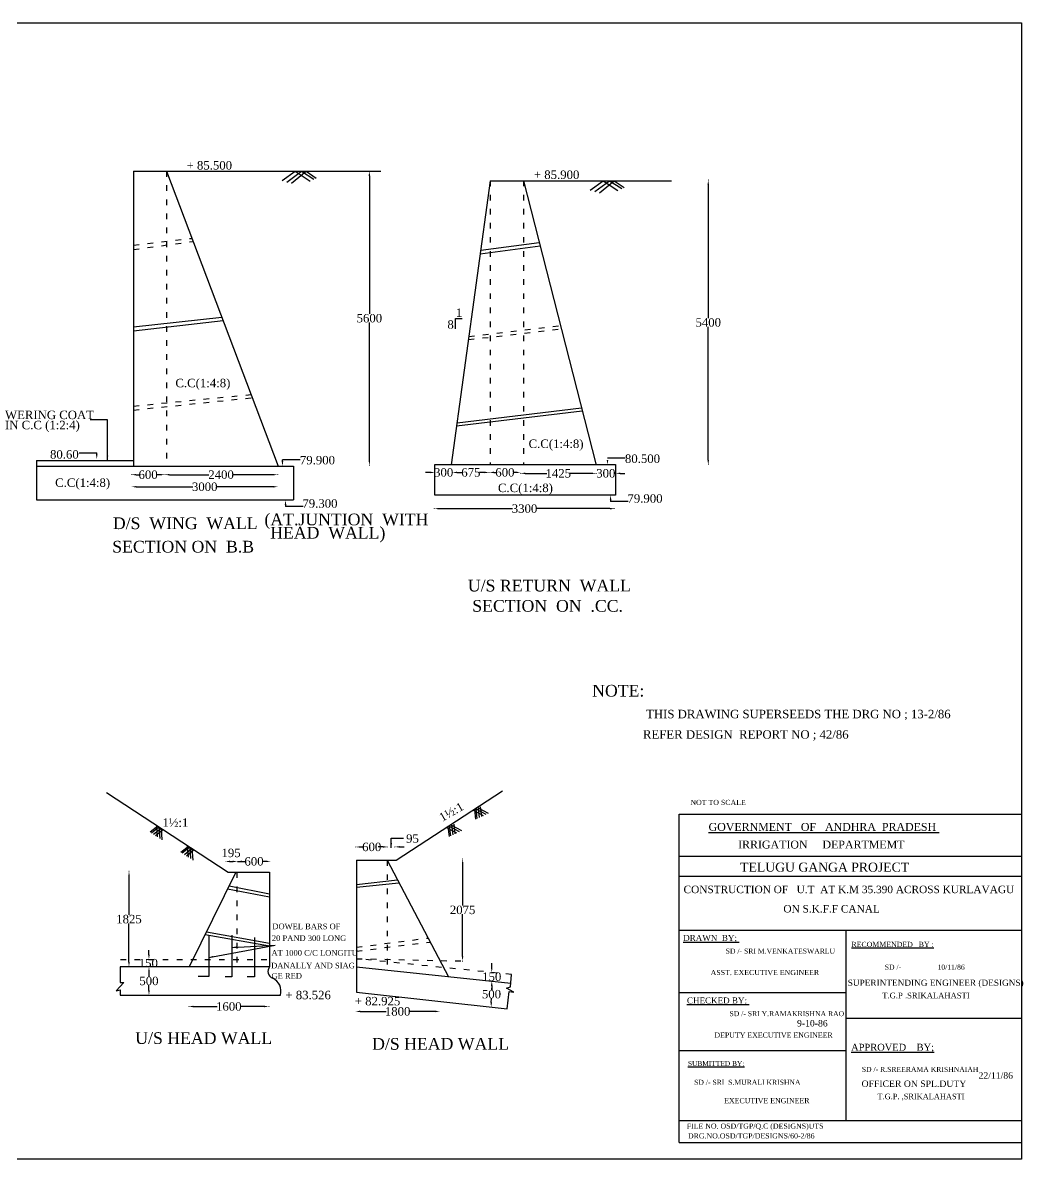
# Model space of a CAD drawing. Header units: millimetres. Extents: x -790 to 31614, y -268 to 23943.
# Drawn here: x 10303 to 31614, y -268 to 23943 of the extents above; entities that cross this region are included whole.
import ezdxf

# ---------------------------------------------------------------- set-up
doc = ezdxf.new("R2010")
doc.units = ezdxf.units.MM
doc.header["$MEASUREMENT"] = 0
doc.linetypes.add('ACAD_ISO03W100', pattern=[30, 12, -18])
for name, color, linetype in [('DIM', 5, 'Continuous'), ('DO LINE', 3, 'Continuous'), ('DWG.LINE', 10, 'Continuous'), ('HATCH', 2, 'Continuous'), ('TEXT', 7, 'Continuous')]:
    doc.layers.add(name, color=color, linetype=linetype)
doc.layers.add('TITLE', color=7, linetype='Continuous', lineweight=30)
doc.styles.get("Standard").update_dxf_attribs({"font": 'TIMES.TTF', "height": 180})
doc.dimstyles.get("Standard").update_dxf_attribs({"dimtxt": 180, "dimasz": 100, "dimexe": 0.18, "dimexo": 0.0625, "dimgap": 0.09, "dimtad": 0, "dimtih": 1, "dimtoh": 1, "dimdec": 0, "dimzin": 0, "dimdsep": 46, "dimtxsty": 'Standard', "dimcen": 300, "dimclre": 256, "dimclrt": 4, "dimadec": 0, "dimazin": 0, "dimtfac": 1, "dimtdec": 0, "dimtofl": 0, "dimtmove": 0, "dimatfit": 3, "dimfxl": 5, "dimfxlon": 1, "dimtolj": 1, "dimtzin": 0, "dimarcsym": 0})

# ---------------------------------------------------------------- blocks, each defined once
blk = doc.blocks.new('*D2')
at = {"layer": 'Defpoints', "color": 0, "linetype": 'ByBlock', "ltscale": 0.2}
for p in [(13327, 14441), (15727, 14441), (15727, 14315)]:
    blk.add_point(p, dxfattribs=at)
at = {"layer": 'DIM', "lineweight": -2, "ltscale": 0.2}
blk.add_line((13327, 14320), (13327, 14315), dxfattribs=at)
at = {"layer": 'DIM', "color": 0, "linetype": 'ByBlock', "lineweight": -2, "ltscale": 0.2}
for p, q in [((13427, 14315), (14269, 14315)), ((15627, 14315), (14785, 14315))]:
    blk.add_line(p, q, dxfattribs=at)
at = {"layer": 'DIM', "linetype": 'ByBlock', "lineweight": -2, "ltscale": 0.2}
blk.add_line((15727, 14320), (15727, 14315), dxfattribs=at)
at = {"layer": 'DIM', "color": 0, "linetype": 'ByBlock', "ltscale": 0.2}
for points in [[(13427, 14332), (13427, 14299), (13327, 14315)], [(15627, 14332), (15627, 14299), (15727, 14315)]]:
    blk.add_solid(points, dxfattribs=at)
at = {"layer": 'DIM', "color": 4, "linetype": 'ByBlock', "ltscale": 0.2, "insert": (14527, 14315), "char_height": 180, "attachment_point": 5}
blk.add_mtext('\\A1;2400', dxfattribs=at)
blk = doc.blocks.new('*D9')
at = {"layer": 'Defpoints', "color": 0, "linetype": 'ByBlock', "ltscale": 0.2}
for p in [(15736, 14058), (12622, 14031), (15736, 14031)]:
    blk.add_point(p, dxfattribs=at)
at = {"layer": 'DIM', "lineweight": -2, "ltscale": 0.2}
blk.add_line((12622, 14054), (12622, 14059), dxfattribs=at)
at = {"layer": 'DIM', "color": 0, "linetype": 'ByBlock', "lineweight": -2, "ltscale": 0.2}
for p, q in [((12722, 14058), (13924, 14058)), ((15636, 14058), (14435, 14058))]:
    blk.add_line(p, q, dxfattribs=at)
at = {"layer": 'DIM', "linetype": 'ByBlock', "lineweight": -2, "ltscale": 0.2}
blk.add_line((15736, 14054), (15736, 14059), dxfattribs=at)
at = {"layer": 'DIM', "color": 0, "linetype": 'ByBlock', "ltscale": 0.2}
for points in [[(12722, 14075), (12722, 14042), (12622, 14058)], [(15636, 14075), (15636, 14042), (15736, 14058)]]:
    blk.add_solid(points, dxfattribs=at)
at = {"layer": 'DIM', "color": 4, "linetype": 'ByBlock', "ltscale": 0.2, "insert": (14179, 14058), "char_height": 180, "attachment_point": 5}
blk.add_mtext('\\A1;3000', dxfattribs=at)
blk = doc.blocks.new('*D10')
at = {"layer": 'Defpoints', "color": 0, "linetype": 'ByBlock', "ltscale": 0.2}
for p in [(19455, 14349), (20240, 14363), (20240, 14349)]:
    blk.add_point(p, dxfattribs=at)
at = {"layer": 'DIM', "lineweight": -2, "ltscale": 0.2}
blk.add_line((19455, 14358), (19455, 14363), dxfattribs=at)
at = {"layer": 'DIM', "color": 0, "linetype": 'ByBlock', "lineweight": -2, "ltscale": 0.2}
for p, q in [((19555, 14363), (19663, 14363)), ((20140, 14363), (20033, 14363))]:
    blk.add_line(p, q, dxfattribs=at)
at = {"layer": 'DIM', "linetype": 'ByBlock', "lineweight": -2, "ltscale": 0.2}
blk.add_line((20240, 14358), (20240, 14363), dxfattribs=at)
at = {"layer": 'DIM', "color": 0, "linetype": 'ByBlock', "ltscale": 0.2}
for points in [[(19555, 14380), (19555, 14346), (19455, 14363)], [(20140, 14380), (20140, 14346), (20240, 14363)]]:
    blk.add_solid(points, dxfattribs=at)
at = {"layer": 'DIM', "color": 4, "linetype": 'ByBlock', "ltscale": 0.2, "insert": (19848, 14363), "char_height": 180, "attachment_point": 5}
blk.add_mtext('\\A1;675', dxfattribs=at)
blk = doc.blocks.new('*D11')
at = {"layer": 'Defpoints', "color": 0, "linetype": 'ByBlock', "ltscale": 0.2}
for p in [(20240, 14363), (20906, 14364), (20906, 14363)]:
    blk.add_point(p, dxfattribs=at)
at = {"layer": 'DIM', "lineweight": -2, "ltscale": 0.2}
blk.add_line((20240, 14363), (20240, 14364), dxfattribs=at)
at = {"layer": 'DIM', "color": 0, "linetype": 'ByBlock', "lineweight": -2, "ltscale": 0.2}
for p, q in [((20340, 14364), (20384, 14364)), ((20806, 14364), (20762, 14364))]:
    blk.add_line(p, q, dxfattribs=at)
at = {"layer": 'DIM', "linetype": 'ByBlock', "lineweight": -2, "ltscale": 0.2}
blk.add_line((20906, 14363), (20906, 14364), dxfattribs=at)
at = {"layer": 'DIM', "color": 0, "linetype": 'ByBlock', "ltscale": 0.2}
for points in [[(20340, 14381), (20340, 14347), (20240, 14364)], [(20806, 14381), (20806, 14347), (20906, 14364)]]:
    blk.add_solid(points, dxfattribs=at)
at = {"layer": 'DIM', "color": 4, "linetype": 'ByBlock', "ltscale": 0.2, "insert": (20573, 14364), "char_height": 180, "attachment_point": 5}
blk.add_mtext('\\A1;600', dxfattribs=at)
blk = doc.blocks.new('*D12')
at = {"layer": 'Defpoints', "color": 0, "linetype": 'ByBlock', "ltscale": 0.2}
for p in [(20906, 14363), (22514, 14363), (22514, 14344)]:
    blk.add_point(p, dxfattribs=at)
at = {"layer": 'DIM', "lineweight": -2, "ltscale": 0.2}
blk.add_line((20906, 14350), (20906, 14344), dxfattribs=at)
at = {"layer": 'DIM', "color": 0, "linetype": 'ByBlock', "lineweight": -2, "ltscale": 0.2}
for p, q in [((21006, 14344), (21468, 14344)), ((22414, 14344), (21952, 14344))]:
    blk.add_line(p, q, dxfattribs=at)
at = {"layer": 'DIM', "linetype": 'ByBlock', "lineweight": -2, "ltscale": 0.2}
blk.add_line((22514, 14350), (22514, 14344), dxfattribs=at)
at = {"layer": 'DIM', "color": 0, "linetype": 'ByBlock', "ltscale": 0.2}
for points in [[(21006, 14361), (21006, 14328), (20906, 14344)], [(22414, 14361), (22414, 14328), (22514, 14344)]]:
    blk.add_solid(points, dxfattribs=at)
at = {"layer": 'DIM', "color": 4, "linetype": 'ByBlock', "ltscale": 0.2, "insert": (21710, 14344), "char_height": 180, "attachment_point": 5}
blk.add_mtext('\\A1;1425', dxfattribs=at)
blk = doc.blocks.new('*D13')
at = {"layer": 'Defpoints', "color": 0, "linetype": 'ByBlock', "ltscale": 0.2}
for p in [(22514, 14344), (22930, 14344), (22930, 14344)]:
    blk.add_point(p, dxfattribs=at)
at = {"layer": 'DIM', "color": 0, "linetype": 'ByBlock', "lineweight": -2, "ltscale": 0.2}
for p, q in [((22414, 14344), (22314, 14344)), ((23030, 14344), (23130, 14344))]:
    blk.add_line(p, q, dxfattribs=at)
at = {"layer": 'DIM', "lineweight": -2, "ltscale": 0.2}
blk.add_line((22514, 14344), (22514, 14345), dxfattribs=at)
at = {"layer": 'DIM', "linetype": 'ByBlock', "lineweight": -2, "ltscale": 0.2}
blk.add_line((22930, 14344), (22930, 14345), dxfattribs=at)
at = {"layer": 'DIM', "color": 0, "linetype": 'ByBlock', "ltscale": 0.2}
for points in [[(22414, 14361), (22414, 14328), (22514, 14344)], [(23030, 14361), (23030, 14328), (22930, 14344)]]:
    blk.add_solid(points, dxfattribs=at)
at = {"layer": 'DIM', "color": 4, "linetype": 'ByBlock', "ltscale": 0.2, "insert": (22722, 14344), "char_height": 180, "attachment_point": 5}
blk.add_mtext('\\A1;300', dxfattribs=at)
blk = doc.blocks.new('*D14')
at = {"layer": 'Defpoints', "color": 0, "linetype": 'ByBlock', "ltscale": 0.2}
for p in [(12618, 14330), (13328, 14330), (13328, 14315)]:
    blk.add_point(p, dxfattribs=at)
at = {"layer": 'DIM', "lineweight": -2, "ltscale": 0.2}
blk.add_line((12618, 14320), (12618, 14315), dxfattribs=at)
at = {"layer": 'DIM', "color": 0, "linetype": 'ByBlock', "lineweight": -2, "ltscale": 0.2}
for p, q in [((12718, 14315), (12784, 14315)), ((13228, 14315), (13162, 14315))]:
    blk.add_line(p, q, dxfattribs=at)
at = {"layer": 'DIM', "linetype": 'ByBlock', "lineweight": -2, "ltscale": 0.2}
blk.add_line((13328, 14320), (13328, 14315), dxfattribs=at)
at = {"layer": 'DIM', "color": 0, "linetype": 'ByBlock', "ltscale": 0.2}
for points in [[(12718, 14332), (12718, 14299), (12618, 14315)], [(13228, 14332), (13228, 14299), (13328, 14315)]]:
    blk.add_solid(points, dxfattribs=at)
at = {"layer": 'DIM', "color": 4, "linetype": 'ByBlock', "ltscale": 0.2, "insert": (12973, 14315), "char_height": 180, "attachment_point": 5}
blk.add_mtext('\\A1;600', dxfattribs=at)
blk = doc.blocks.new('*D15')
at = {"layer": 'Defpoints', "color": 0, "linetype": 'ByBlock', "ltscale": 0.2}
for p in [(17670, 20780), (17686, 20780), (17670, 14516)]:
    blk.add_point(p, dxfattribs=at)
at = {"layer": 'DIM', "linetype": 'ByBlock', "lineweight": -2, "ltscale": 0.2}
blk.add_line((17681, 20780), (17686, 20780), dxfattribs=at)
at = {"layer": 'DIM', "color": 0, "linetype": 'ByBlock', "lineweight": -2, "ltscale": 0.2}
for p, q in [((17686, 20680), (17686, 17739)), ((17686, 14616), (17686, 17556))]:
    blk.add_line(p, q, dxfattribs=at)
at = {"layer": 'DIM', "lineweight": -2, "ltscale": 0.2}
blk.add_line((17681, 14516), (17686, 14516), dxfattribs=at)
at = {"layer": 'DIM', "color": 0, "linetype": 'ByBlock', "ltscale": 0.2}
for points in [[(17669, 20680), (17703, 20680), (17686, 20780)], [(17669, 14616), (17703, 14616), (17686, 14516)]]:
    blk.add_solid(points, dxfattribs=at)
at = {"layer": 'DIM', "color": 4, "linetype": 'ByBlock', "ltscale": 0.2, "insert": (17686, 17648), "char_height": 180, "attachment_point": 5}
blk.add_mtext('\\A1;5600', dxfattribs=at)
blk = doc.blocks.new('*D16')
at = {"layer": 'Defpoints', "color": 0, "linetype": 'ByBlock', "ltscale": 0.2}
for p in [(19072, 13571), (22910, 13592), (22910, 13571)]:
    blk.add_point(p, dxfattribs=at)
at = {"layer": 'DIM', "lineweight": -2, "ltscale": 0.2}
blk.add_line((19072, 13587), (19072, 13592), dxfattribs=at)
at = {"layer": 'DIM', "color": 0, "linetype": 'ByBlock', "lineweight": -2, "ltscale": 0.2}
for p, q in [((19172, 13592), (20735, 13592)), ((22810, 13592), (21247, 13592))]:
    blk.add_line(p, q, dxfattribs=at)
at = {"layer": 'DIM', "linetype": 'ByBlock', "lineweight": -2, "ltscale": 0.2}
blk.add_line((22910, 13587), (22910, 13592), dxfattribs=at)
at = {"layer": 'DIM', "color": 0, "linetype": 'ByBlock', "ltscale": 0.2}
for points in [[(19172, 13609), (19172, 13575), (19072, 13592)], [(22810, 13609), (22810, 13575), (22910, 13592)]]:
    blk.add_solid(points, dxfattribs=at)
at = {"layer": 'DIM', "color": 4, "linetype": 'ByBlock', "ltscale": 0.2, "insert": (20991, 13592), "char_height": 180, "attachment_point": 5}
blk.add_mtext('\\A1;3300', dxfattribs=at)
blk = doc.blocks.new('*D17')
at = {"layer": 'Defpoints', "color": 0, "linetype": 'ByBlock', "ltscale": 0.2}
for p in [(24984, 20586), (24904, 14529), (24984, 14529)]:
    blk.add_point(p, dxfattribs=at)
at = {"layer": 'DIM', "lineweight": -2, "ltscale": 0.2}
blk.add_line((24909, 20586), (24904, 20586), dxfattribs=at)
at = {"layer": 'DIM', "color": 0, "linetype": 'ByBlock', "lineweight": -2, "ltscale": 0.2}
for p, q in [((24904, 20486), (24904, 17649)), ((24904, 14629), (24904, 17466))]:
    blk.add_line(p, q, dxfattribs=at)
at = {"layer": 'DIM', "linetype": 'ByBlock', "lineweight": -2, "ltscale": 0.2}
blk.add_line((24909, 14529), (24904, 14529), dxfattribs=at)
at = {"layer": 'DIM', "color": 0, "linetype": 'ByBlock', "ltscale": 0.2}
for points in [[(24887, 20486), (24921, 20486), (24904, 20586)], [(24887, 14629), (24921, 14629), (24904, 14529)]]:
    blk.add_solid(points, dxfattribs=at)
at = {"layer": 'DIM', "color": 4, "linetype": 'ByBlock', "ltscale": 0.2, "insert": (24904, 17558), "char_height": 180, "attachment_point": 5}
blk.add_mtext('\\A1;5400', dxfattribs=at)
blk = doc.blocks.new('*D24')
at = {"layer": 'Defpoints', "color": 0, "linetype": 'ByBlock', "ltscale": 0.2}
for p in [(12588, 5864), (12566, 3832), (12588, 3832)]:
    blk.add_point(p, dxfattribs=at)
at = {"layer": 'DIM', "lineweight": -2, "ltscale": 0.2}
blk.add_line((12572, 5864), (12566, 5864), dxfattribs=at)
at = {"layer": 'DIM', "color": 0, "linetype": 'ByBlock', "lineweight": -2, "ltscale": 0.2}
for p, q in [((12566, 5764), (12566, 4940)), ((12566, 3932), (12566, 4756))]:
    blk.add_line(p, q, dxfattribs=at)
at = {"layer": 'DIM', "linetype": 'ByBlock', "lineweight": -2, "ltscale": 0.2}
blk.add_line((12572, 3832), (12566, 3832), dxfattribs=at)
at = {"layer": 'DIM', "color": 0, "linetype": 'ByBlock', "ltscale": 0.2}
for points in [[(12550, 5764), (12583, 5764), (12566, 5864)], [(12550, 3932), (12583, 3932), (12566, 3832)]]:
    blk.add_solid(points, dxfattribs=at)
at = {"layer": 'DIM', "color": 4, "linetype": 'ByBlock', "ltscale": 0.2, "insert": (12566, 4848), "char_height": 180, "attachment_point": 5}
blk.add_mtext('\\A1;1825', dxfattribs=at)
blk = doc.blocks.new('*D25')
at = {"layer": 'Defpoints', "color": 0, "linetype": 'ByBlock', "ltscale": 0.2}
for p in [(12991, 3832), (12991, 3228), (12991, 3228)]:
    blk.add_point(p, dxfattribs=at)
at = {"layer": 'DIM', "lineweight": -2, "ltscale": 0.2}
blk.add_line((12991, 3832), (12991, 3832), dxfattribs=at)
at = {"layer": 'DIM', "color": 0, "linetype": 'ByBlock', "lineweight": -2, "ltscale": 0.2}
for p, q in [((12991, 3732), (12991, 3621)), ((12991, 3328), (12991, 3438))]:
    blk.add_line(p, q, dxfattribs=at)
at = {"layer": 'DIM', "linetype": 'ByBlock', "lineweight": -2, "ltscale": 0.2}
blk.add_line((12991, 3228), (12991, 3228), dxfattribs=at)
at = {"layer": 'DIM', "color": 0, "linetype": 'ByBlock', "ltscale": 0.2}
for points in [[(12975, 3732), (13008, 3732), (12991, 3832)], [(12975, 3328), (13008, 3328), (12991, 3228)]]:
    blk.add_solid(points, dxfattribs=at)
at = {"layer": 'DIM', "color": 4, "linetype": 'ByBlock', "ltscale": 0.2, "insert": (12991, 3530), "char_height": 180, "attachment_point": 5}
blk.add_mtext('\\A1;500', dxfattribs=at)
blk = doc.blocks.new('*D26')
at = {"layer": 'Defpoints', "color": 0, "linetype": 'ByBlock', "ltscale": 0.2}
for p in [(13840, 3000), (15543, 3000), (15543, 2987)]:
    blk.add_point(p, dxfattribs=at)
at = {"layer": 'DIM', "lineweight": -2, "ltscale": 0.2}
blk.add_line((13840, 2992), (13840, 2987), dxfattribs=at)
at = {"layer": 'DIM', "color": 0, "linetype": 'ByBlock', "lineweight": -2, "ltscale": 0.2}
for p, q in [((13940, 2987), (14446, 2987)), ((15443, 2987), (14937, 2987))]:
    blk.add_line(p, q, dxfattribs=at)
at = {"layer": 'DIM', "linetype": 'ByBlock', "lineweight": -2, "ltscale": 0.2}
blk.add_line((15543, 2992), (15543, 2987), dxfattribs=at)
at = {"layer": 'DIM', "color": 0, "linetype": 'ByBlock', "ltscale": 0.2}
for points in [[(13940, 3004), (13940, 2970), (13840, 2987)], [(15443, 3004), (15443, 2970), (15543, 2987)]]:
    blk.add_solid(points, dxfattribs=at)
at = {"layer": 'DIM', "color": 4, "linetype": 'ByBlock', "ltscale": 0.2, "insert": (14692, 2987), "char_height": 180, "attachment_point": 5}
blk.add_mtext('\\A1;1600', dxfattribs=at)
blk = doc.blocks.new('*D27')
at = {"layer": 'Defpoints', "color": 0, "linetype": 'ByBlock', "ltscale": 0.2}
for p in [(17396, 6380), (18074, 6385), (18074, 6380)]:
    blk.add_point(p, dxfattribs=at)
at = {"layer": 'DIM', "lineweight": -2, "ltscale": 0.2}
blk.add_line((17396, 6381), (17396, 6385), dxfattribs=at)
at = {"layer": 'DIM', "color": 0, "linetype": 'ByBlock', "lineweight": -2, "ltscale": 0.2}
for p, q in [((17496, 6385), (17547, 6385)), ((17974, 6385), (17924, 6385))]:
    blk.add_line(p, q, dxfattribs=at)
at = {"layer": 'DIM', "linetype": 'ByBlock', "lineweight": -2, "ltscale": 0.2}
blk.add_line((18074, 6381), (18074, 6385), dxfattribs=at)
at = {"layer": 'DIM', "color": 0, "linetype": 'ByBlock', "ltscale": 0.2}
for points in [[(17496, 6402), (17496, 6368), (17396, 6385)], [(17974, 6402), (17974, 6368), (18074, 6385)]]:
    blk.add_solid(points, dxfattribs=at)
at = {"layer": 'DIM', "color": 4, "linetype": 'ByBlock', "ltscale": 0.2, "insert": (17736, 6385), "char_height": 180, "attachment_point": 5}
blk.add_mtext('\\A1;600', dxfattribs=at)
blk = doc.blocks.new('*D28')
at = {"layer": 'Defpoints', "color": 0, "linetype": 'ByBlock', "ltscale": 0.2}
for p in [(19643, 6132), (19640, 3956), (19670, 3956)]:
    blk.add_point(p, dxfattribs=at)
at = {"layer": 'DIM', "lineweight": -2, "ltscale": 0.2}
blk.add_line((19668, 6131), (19674, 6131), dxfattribs=at)
at = {"layer": 'DIM', "color": 0, "linetype": 'ByBlock', "lineweight": -2, "ltscale": 0.2}
for p, q in [((19673, 6031), (19672, 5136)), ((19671, 4056), (19672, 4952))]:
    blk.add_line(p, q, dxfattribs=at)
at = {"layer": 'DIM', "linetype": 'ByBlock', "lineweight": -2, "ltscale": 0.2}
blk.add_line((19665, 3956), (19671, 3956), dxfattribs=at)
at = {"layer": 'DIM', "color": 0, "linetype": 'ByBlock', "ltscale": 0.2}
for points in [[(19657, 6031), (19690, 6031), (19673, 6131)], [(19654, 4056), (19687, 4056), (19670, 3956)]]:
    blk.add_solid(points, dxfattribs=at)
at = {"layer": 'DIM', "color": 4, "linetype": 'ByBlock', "ltscale": 0.2, "insert": (19672, 5044), "char_height": 180, "attachment_point": 5}
blk.add_mtext('\\A1;2075', dxfattribs=at)
blk = doc.blocks.new('*D29')
at = {"layer": 'Defpoints', "color": 0, "linetype": 'ByBlock', "ltscale": 0.2}
for p in [(20294, 3524), (20294, 3524), (20280, 2972)]:
    blk.add_point(p, dxfattribs=at)
at = {"layer": 'DIM', "color": 0, "linetype": 'ByBlock', "lineweight": -2, "ltscale": 0.2}
for p, q in [((20291, 3425), (20289, 3340)), ((20282, 3072), (20284, 3157))]:
    blk.add_line(p, q, dxfattribs=at)
at = {"layer": 'DIM', "linetype": 'ByBlock', "lineweight": -2, "ltscale": 0.2}
blk.add_line((20294, 3524), (20294, 3524), dxfattribs=at)
at = {"layer": 'DIM', "lineweight": -2, "ltscale": 0.2}
blk.add_line((20280, 2972), (20280, 2972), dxfattribs=at)
at = {"layer": 'DIM', "color": 0, "linetype": 'ByBlock', "ltscale": 0.2}
for points in [[(20274, 3425), (20308, 3424), (20294, 3524)], [(20265, 3073), (20299, 3072), (20280, 2972)]]:
    blk.add_solid(points, dxfattribs=at)
at = {"layer": 'DIM', "color": 4, "linetype": 'ByBlock', "ltscale": 0.2, "insert": (20287, 3249), "char_height": 180, "attachment_point": 5}
blk.add_mtext('\\A1;500', dxfattribs=at)
blk = doc.blocks.new('*D30')
at = {"layer": 'Defpoints', "color": 0, "linetype": 'ByBlock', "ltscale": 0.2}
for p in [(20274, 3713), (20293, 3713), (20275, 3527)]:
    blk.add_point(p, dxfattribs=at)
at = {"layer": 'DIM', "color": 0, "linetype": 'ByBlock', "lineweight": -2, "ltscale": 0.2}
for p, q in [((20292, 3813), (20292, 3913)), ((20294, 3427), (20294, 3327))]:
    blk.add_line(p, q, dxfattribs=at)
at = {"layer": 'DIM', "linetype": 'ByBlock', "lineweight": -2, "ltscale": 0.2}
blk.add_line((20288, 3713), (20293, 3713), dxfattribs=at)
at = {"layer": 'DIM', "lineweight": -2, "ltscale": 0.2}
blk.add_line((20288, 3527), (20294, 3527), dxfattribs=at)
at = {"layer": 'DIM', "color": 0, "linetype": 'ByBlock', "ltscale": 0.2}
for points in [[(20309, 3813), (20276, 3813), (20293, 3713)], [(20311, 3427), (20277, 3427), (20293, 3527)]]:
    blk.add_solid(points, dxfattribs=at)
at = {"layer": 'DIM', "color": 4, "linetype": 'ByBlock', "ltscale": 0.2, "insert": (20293, 3620), "char_height": 180, "attachment_point": 5}
blk.add_mtext('\\A1;150', dxfattribs=at)
blk = doc.blocks.new('*D31')
at = {"layer": 'Defpoints', "color": 0, "linetype": 'ByBlock', "ltscale": 0.2}
for p in [(14876, 6076), (15582, 6078), (15582, 6076)]:
    blk.add_point(p, dxfattribs=at)
at = {"layer": 'DIM', "lineweight": -2, "ltscale": 0.2}
blk.add_line((14876, 6076), (14876, 6078), dxfattribs=at)
at = {"layer": 'DIM', "color": 0, "linetype": 'ByBlock', "lineweight": -2, "ltscale": 0.2}
for p, q in [((14976, 6078), (15040, 6078)), ((15482, 6078), (15418, 6078))]:
    blk.add_line(p, q, dxfattribs=at)
at = {"layer": 'DIM', "linetype": 'ByBlock', "lineweight": -2, "ltscale": 0.2}
blk.add_line((15582, 6076), (15582, 6078), dxfattribs=at)
at = {"layer": 'DIM', "color": 0, "linetype": 'ByBlock', "ltscale": 0.2}
for points in [[(14976, 6095), (14976, 6061), (14876, 6078)], [(15482, 6095), (15482, 6061), (15582, 6078)]]:
    blk.add_solid(points, dxfattribs=at)
at = {"layer": 'DIM', "color": 4, "linetype": 'ByBlock', "ltscale": 0.2, "insert": (15229, 6078), "char_height": 180, "attachment_point": 5}
blk.add_mtext('\\A1;600', dxfattribs=at)
blk = doc.blocks.new('*D32')
at = {"layer": 'Defpoints', "color": 0, "linetype": 'ByBlock', "ltscale": 0.2}
for p in [(17393, 2876), (19184, 2882), (19184, 2876)]:
    blk.add_point(p, dxfattribs=at)
at = {"layer": 'DIM', "lineweight": -2, "ltscale": 0.2}
blk.add_line((17393, 2877), (17393, 2882), dxfattribs=at)
at = {"layer": 'DIM', "color": 0, "linetype": 'ByBlock', "lineweight": -2, "ltscale": 0.2}
for p, q in [((17493, 2882), (18043, 2882)), ((19084, 2882), (18534, 2882))]:
    blk.add_line(p, q, dxfattribs=at)
at = {"layer": 'DIM', "linetype": 'ByBlock', "lineweight": -2, "ltscale": 0.2}
blk.add_line((19184, 2877), (19184, 2882), dxfattribs=at)
at = {"layer": 'DIM', "color": 0, "linetype": 'ByBlock', "ltscale": 0.2}
for points in [[(17493, 2899), (17493, 2865), (17393, 2882)], [(19084, 2899), (19084, 2865), (19184, 2882)]]:
    blk.add_solid(points, dxfattribs=at)
at = {"layer": 'DIM', "color": 4, "linetype": 'ByBlock', "ltscale": 0.2, "insert": (18288, 2882), "char_height": 180, "attachment_point": 5}
blk.add_mtext('\\A1;1800', dxfattribs=at)

msp = doc.modelspace()

# ---------------------------------------------------------------- linework, layer by layer
at = {"layer": 'DIM', "linetype": 'ByBlock', "ltscale": 0.2}
for p, q in [((18982, 14363), (18882, 14363)), ((19455, 14358), (19455, 14363.2)), ((19555, 14363), (19655, 14363)), ((17974.5, 6387.5), (17874.5, 6387.5)), ((18229, 6382.5), (18229, 6387.7)), ((18329, 6387.5), (18429, 6387.5)), ((14714.5, 6076), (14776, 6076)), ((14876, 6078.4), (14876, 6075.8)), ((14876, 6076), (14976, 6076)), ((12991, 4089), (12991, 4189)), ((12991, 3731.5), (12991, 3631.5))]:
    msp.add_line(p, q, dxfattribs=at)
at = {"layer": 'DIM', "ltscale": 0.2}
for p, q in [((19082, 14358), (19082, 14363.2)), ((18074.5, 6382.5), (18074.5, 6387.7)), ((14614.5, 6078.4), (14614.5, 6075.8))]:
    msp.add_line(p, q, dxfattribs=at)
at = {"layer": 'DIM', "linetype": 'ByBlock', "ltscale": 0.2}
for points in [[(19518, 17420), (19518, 17640.5), (19664, 17640.5)], [(11504.6, 14784.4), (11879.1, 14784.4)], [(11879.1, 14747.9), (11879.1, 14784.4)], [(15835, 14598.5), (15835, 14635)], [(15835, 14598.5), (15835, 14635)], [(16209.5, 14635), (15835, 14635)], [(23133, 14665.5), (22758.5, 14665.5)], [(15900, 13672.5), (15900, 13636)], [(15900, 13672.5), (15900, 13636)], [(16274.5, 13636), (15900, 13636)], [(16274.5, 13636), (15900, 13636)], [(22823.5, 13779), (22823.5, 13742.5)], [(23198, 13742.5), (22823.5, 13742.5)], [(23198, 13742.5), (22823.5, 13742.5)]]:
    msp.add_lwpolyline(points, dxfattribs=at)
for points in [[(11895.7, 14747.9), (11879.1, 14647.9), (11862.4, 14747.9)], [(15851.7, 14598.5), (15835, 14498.5), (15818.3, 14598.5)], [(15818.3, 14598.5), (15835, 14498.5), (15851.7, 14598.5)], [(22775.2, 14629), (22758.5, 14529), (22741.8, 14629)], [(22741.8, 14629), (22758.5, 14529), (22775.2, 14629)], [(18982, 14379.7), (18982, 14346.3), (19082, 14363)], [(19555, 14379.7), (19555, 14346.3), (19455, 14363)], [(22840.2, 13779), (22823.5, 13879), (22806.8, 13779)], [(22806.8, 13779), (22823.5, 13879), (22840.2, 13779)], [(15916.7, 13672.5), (15900, 13772.5), (15883.3, 13672.5)], [(15883.3, 13672.5), (15900, 13772.5), (15916.7, 13672.5)], [(17974.5, 6404.2), (17974.5, 6370.8), (18074.5, 6387.5)], [(18329, 6404.2), (18329, 6370.8), (18229, 6387.5)], [(14714.5, 6092.7), (14714.5, 6059.3), (14614.5, 6076)], [(14776, 6092.7), (14776, 6059.3), (14876, 6076)], [(12974.3, 4089), (13007.7, 4089), (12991, 3989)], [(12974.3, 3731.5), (13007.7, 3731.5), (12991, 3831.5)]]:
    msp.add_solid(points, dxfattribs=at)
at = {"layer": 'DO LINE', "linetype": 'ACAD_ISO03W100', "ltscale": 10}
for p, q in [((20712, 3668), (17415, 4005.5)), ((20608.5, 3375), (20689.5, 3406)), ((20665, 3308.5), (20762, 3291))]:
    msp.add_line(p, q, dxfattribs=at)
for points in [[(13365, 20779.5), (13365, 14497)], [(20261, 20578), (20261, 14529)], [(20968, 20578), (20968, 14529)], [(12663.5, 19204), (13906.4, 19350.1)], [(12663.5, 19113.5), (13931.6, 19283.5)], [(19805.6, 17258.5), (21757.2, 17490.9)], [(19796.6, 17193.2), (21775, 17421.3)], [(12663.5, 15776.5), (15166.1, 16024.2)], [(12663.5, 15693), (15192.4, 15954.8)], [(18062.5, 6101.5), (18061.7, 3761)], [(14862, 5845), (14862, 3831.5)], [(17415, 4249), (18938, 4445.9)], [(17415, 4167.5), (18983.9, 4359.1)], [(12383.5, 3989), (15562, 3989)], [(17415, 4005.5), (19750, 3953.5)]]:
    msp.add_lwpolyline(points, dxfattribs=at)
at = {"layer": 'DWG.LINE', "linetype": 'ByBlock', "ltscale": 0.2}
for p, q in [((17415, 6101.5), (17415, 3289.5)), ((14758.5, 4505), (14758.5, 3620)), ((12989.1, 3831.5), (12991.2, 3831.5)), ((20689.5, 3406), (20712, 3668)), ((17415, 3289.5), (20618.5, 2935)), ((20762, 3291), (20608.5, 3375)), ((20618.5, 2935), (20665, 3308.5))]:
    msp.add_line(p, q, dxfattribs=at)
at = {"layer": 'DWG.LINE', "ltscale": 0.2}
msp.add_line((12989.1, 3989), (12991.2, 3989), dxfattribs=at)
at = {"layer": 'DWG.LINE', "linetype": 'ByBlock', "ltscale": 0.2}
for points in [[(12663.5, 20779.5), (17932.5, 20779.5)], [(12663.5, 20779.5), (12663.5, 14497)], [(13365, 20779.5), (15744.5, 14497)], [(20261, 20578), (19431, 14528.5)], [(20261, 20578), (24121.5, 20578)], [(20968, 20578), (22510.5, 14544.5)], [(20047.2, 19019.9), (21323.4, 19187.7)], [(20057.6, 19095.3), (21304.3, 19262.6)], [(12663.5, 17463), (14541.6, 17673.1)], [(12663.5, 17378), (14568.9, 17601)], [(19553.2, 15418.8), (22205, 15739.5)], [(19544.9, 15359), (22221.5, 15675.1)], [(10594.5, 14618.5), (12663.5, 14618.5)], [(10594.5, 14497), (16067.5, 14497)], [(16067.5, 14497), (16067.5, 13780.8)], [(12085.5, 7542), (14677, 5845), (15562, 5845), (15562, 3831.5), (12376, 3831.5), (12376, 3496.5), (12455, 3496.5), (12290, 3324), (12376.5, 3345), (12376.5, 3228), (15791, 3228)], [(17415, 6101.5), (18258, 6101.5), (20520, 7579.5)], [(18062.5, 6101.5), (19373.7, 3622)], [(14840, 5845), (13850, 3831.5)], [(17415, 5585.5), (18284, 5682.6)], [(17415, 5528), (18314.7, 5624.5)], [(14666, 5491.2), (15562, 5321)], [(14699.9, 5560), (15562, 5388.5)], [(14269, 4499.5), (14269, 3624), (14037.5, 3624)], [(14188.9, 4520.8), (15562, 4277)], [(14217.8, 4579.6), (15562, 4337.5)], [(15236.5, 4455), (15236.5, 3617.5), (15084, 3617.5)], [(17415, 3829.5), (20696, 3481.9)], [(14758.5, 3618), (14611.5, 3618)]]:
    msp.add_lwpolyline(points, dxfattribs=at)
msp.add_lwpolyline([(10594.5, 14618.5), (10594.5, 13781.2, 0.4142136), (10594.9, 13780.8), (16067.5, 13780.8)], format="xyb", dxfattribs=at)
msp.add_lwpolyline([(19082, 14529), (22930, 14529), (22930, 13879), (19082, 13879), (19082, 14529)], close=True, dxfattribs=at)
for centre, radius, start, end in [((15674.6, 3733.7), 149.2, 139.03356, 251.7801), ((15493.9, 3313.4), 309.2, 343.95723, 64.28865)]:
    msp.add_arc(centre, radius, start, end, dxfattribs=at)
at = {"layer": 'HATCH', "linetype": 'ByBlock', "ltscale": 0.2}
for points in [[(15829.5, 20579), (16103.5, 20779.5), (16422, 20568.5)], [(15930, 20547.5), (16238, 20779.5), (16504, 20610.5)], [(16030.5, 20524.5), (16342.5, 20779.5), (16556, 20633.5)], [(22389, 20377.5), (22663, 20578), (22981.5, 20367)], [(22489.5, 20346), (22797.5, 20578), (23063.5, 20409)], [(22590, 20323), (22902, 20578), (23115.5, 20432)], [(19895.2, 7171.3), (20108.8, 7055.4)], [(19923.2, 7183.8), (19946.2, 6978.3)], [(19951.5, 7196.6), (19974.6, 6991.1)], [(19951.5, 7196.6), (20165.1, 7080.7)], [(20001.8, 7219.1), (20024.8, 7013.6)], [(20001.8, 7219.1), (20215.3, 7103.3)], [(20048.6, 7240.2), (20071.6, 7034.7)], [(13177.3, 6827.1), (13016.5, 6697)], [(13203.3, 6810), (13042.5, 6680)], [(13249.4, 6779.9), (13088.6, 6649.8)], [(13151.6, 6843.9), (13169, 6601.5)], [(13203.3, 6810), (13220.7, 6567.7)], [(13249.4, 6779.9), (13266.7, 6537.5)], [(19331.4, 6802.9), (19545, 6687)], [(19359.4, 6815.4), (19382.4, 6609.9)], [(19387.7, 6828.2), (19410.8, 6622.7)], [(19387.7, 6828.2), (19601.3, 6712.3)], [(19438, 6850.8), (19461, 6645.2)], [(19438, 6850.8), (19651.5, 6734.9)], [(19484.8, 6871.8), (19507.8, 6666.3)], [(13292.3, 6751.7), (13131.5, 6621.7)], [(13834.3, 6396.9), (13673.5, 6266.8)], [(13860.3, 6379.8), (13699.5, 6249.7)], [(13906.4, 6349.6), (13745.6, 6219.6)], [(13949.3, 6321.5), (13788.5, 6191.5)], [(13808.6, 6413.6), (13826, 6171.3)], [(13860.3, 6379.8), (13877.6, 6137.5)], [(13906.4, 6349.6), (13923.7, 6107.3)]]:
    msp.add_lwpolyline(points, dxfattribs=at)
at = {"layer": 'TITLE', "linetype": 'ByBlock', "lineweight": 30, "ltscale": 0.2}
for p, q in [((-790.5, 23943), (31576.5, 23943)), ((31576.5, 23943), (31576.5, -267.5)), ((31576.5, -267.5), (-790.5, -267.5))]:
    msp.add_line(p, q, dxfattribs=at)
at = {"layer": 'TITLE', "lineweight": 30}
for p, q in [((24286.5, 7086.4), (31576.5, 7086.4)), ((31576.5, 7086.4), (31576.5, 87.5)), ((24286.5, 6189.2), (31576.5, 6189.2)), ((24286.5, 5761.8), (31576.5, 5761.8)), ((24286.5, 4613.1), (31576.5, 4613.1)), ((24301.7, 3286.5), (27847.4, 3286.5)), ((24286.5, 2046.2), (27832.2, 2046.2)), ((31576.5, 553.2), (24286.5, 553.2)), ((24286.5, 87.5), (31576.5, 87.5))]:
    msp.add_line(p, q, dxfattribs=at)
at = {"layer": 'TITLE'}
msp.add_lwpolyline([(24286.5, 87.5), (24286.5, 7086.4)], dxfattribs=at)
at = {"layer": 'TITLE', "lineweight": 30}
for points in [[(27832.2, 4613.1), (27832.2, 553.2)], [(27832.2, 2738.4), (31576.5, 2738.4)]]:
    msp.add_lwpolyline(points, dxfattribs=at)

# ---------------------------------------------------------------- texts
at = {"layer": 'DIM', "color": 4, "linetype": 'ByBlock', "ltscale": 0.2, "char_height": 180, "attachment_point": 5}
for s, insert in [('\\A1;300', (19268.5, 14363)), ('\\A1;95', (18604.1, 6563.5)), ('\\A1;195', (14740.1, 6257)), ('\\A1;150', (12977.5, 3909))]:
    msp.add_mtext(s, dxfattribs=dict(at, insert=insert))
at = {"layer": 'TEXT', "linetype": 'ByBlock'}
for s, height, p in [('+ 85.500', 180, (13792.6, 20815.5)), ('+ 85.900', 180, (21190.1, 20615.5)), ('1', 180, (19529.6, 17678)), ('8', 180, (19348.1, 17426)), ('C.C(1:4:8)', 180, (13555.1, 16178.5)), ('WERING COAT', 180, (9925.6, 15499.5)), ('IN C.C (1:2:4)', 180, (9925.6, 15283.5)), ('C.C(1:4:8)', 180, (21077.6, 14884.5)), ('80.60', 180, (10884.2, 14658.4)), ('79.900', 180, (16206.2, 14535.4)), ('80.500', 180, (23129.7, 14565.9)), ('C.C(1:4:8)', 180, (10993.6, 14056)), ('C.C(1:4:8)', 180, (20425.1, 13944.5)), ('79.900', 180, (23183.2, 13718.9)), ('79.300', 180, (16259.7, 13612.4)), ('D/S  WING  WALL', 250, (12222.6, 13155.5)), ('(AT.JUNTION  WITH', 250, (15451.6, 13237)), ('HEAD  WALL)', 250, (15573.1, 12953.5)), ('SECTION ON  B.B', 250, (12209.1, 12656.5)), ('U/S RETURN  WALL', 250, (19784.1, 11827.5)), ('SECTION  ON  .CC.', 250, (19878.1, 11396)), ('NOTE:', 250, (22431.1, 9588.5)), ('THIS DRAWING SUPERSEEDS THE DRG NO ; 13-2/86', 180, (23579.6, 9127)), ('REFER DESIGN  REPORT NO ; 42/86', 180, (23513.6, 8692)), ('1½:1', 180, (13278.6, 6815)), ('DOWEL BARS OF', 120, (15619.1, 4633)), ('20 PAND 300 LONG', 120, (15608.6, 4382.5)), ('AT 1000 C/C LONGITU', 120, (15601.1, 4069.5)), ('DANALLY AND SIAG', 120, (15594.1, 3799)), ('GE RED', 120, (15601.1, 3579)), ('+ 83.526', 180, (15897.1, 3141.5)), ('+ 82.925', 180, (17375.6, 3011.5)), ('U/S HEAD WALL', 250, (12699.1, 2188.5)), ('D/S HEAD WALL', 250, (17744.6, 2066))]:
    msp.add_text(s, height=height, dxfattribs=at).set_placement(p)
msp.add_text('1½:1', height=180, rotation=29.74488, dxfattribs=at).set_placement((19236.6, 6917.9))
at = {"layer": 'TITLE', "lineweight": 30}
for s, height, p in [('NOT TO SCALE', 109.596, (24523.3, 7279.5)), ('%%UGOVERNMENT   OF   ANDHRA  PRADESH ', 167.892, (24911.5, 6728.3)), ('IRRIGATION     DEPARTMEMT ', 167.892, (25540.6, 6353.2)), ('TELUGU GANGA PROJECT', 193.135, (25584.2, 5859)), ('CONSTRUCTION OF   U.T  AT K.M 35.390 ACROSS KURLAVAGU', 159.401, (24378.2, 5400.9)), ('ON S.K.F.F CANAL', 159.401, (26504.9, 4988.5)), ('%%UDRAWN  BY; ', 127.53, (24370.3, 4383.9)), ('%%URECOMMENDED   BY :', 109.443, (27953.1, 4255.2)), ('SD /- SRI M.VENKATESWARLU', 106.832, (25275.7, 4113.5)), ('SD /-                   10/11/86', 106.832, (28663.3, 3772.1)), ('ASST. EXECUTIVE ENGINEER', 109.596, (24955, 3656.2)), ('SUPERINTENDING ENGINEER (DESIGNS)', 130.582, (27875.3, 3427.1)), ('%%UCHECKED BY: ', 127.53, (24450.6, 3051.5)), ('T.G.P .SRIKALAHASTI', 121.255, (28610.4, 3160)), ('SD /- SRI Y.RAMAKRISHNA RAO', 106.832, (25356.1, 2781)), ('9-10-86', 136.63, (26794.4, 2560.7)), ('DEPUTY EXECUTIVE ENGINEER', 109.596, (25035.3, 2323.7)), ('%%UAPPROVED    BY;', 147.15, (27947.2, 2045.9)), ('%%USUBMITTED BY;', 103.005, (24471.6, 1720.6)), ('SD /- R.SREERAMA KRISHNAIAH', 106.832, (28174.6, 1593.9)), ('22/11/86', 136.63, (30661.5, 1449.9)), ('SD /- SRI  S.MURALI KRISHNA', 106.832, (24602.9, 1319)), ('OFFICER ON SPL.DUTY', 136.629, (28170.3, 1273.5)), ('EXECUTIVE ENGINEER', 109.596, (25243.2, 926.2)), ('T.G.P. ,SRIKALAHASTI', 117.72, (28509.3, 1011.2)), ('FILE NO. OSD/TGP/Q.C (DESIGNS)UTS', 109.596, (24444.7, 384.6)), ('DRG.NO.OSD/TGP/DESIGNS/60-2/86', 109.596, (24471.9, 175.6))]:
    msp.add_text(s, height=height, dxfattribs=at).set_placement(p)

# ---------------------------------------------------------------- dimensions: what is measured, and where the dimension line sits
at = {"layer": 'DIM', "linetype": 'ByBlock', "ltscale": 0.2}
for p1, p2, distance, text, picture, middle in [((17670.5, 14516), (17670.5, 20779.5), -15.5, '5600', '*D15', (17686, 17647.8)), ((24984.5, 20586), (24984.5, 14529), -80.5, '5400', '*D17', (24904, 17557.5)), ((12618, 14330.5), (13327.5, 14330.5), -15.2, '600', '*D14', (12972.8, 14315.3)), ((19455, 14349.1), (20240.5, 14349.1), 13.9, '675', '*D10', (19847.8, 14363)), ((20240.5, 14363.2), (20905.5, 14363.2), 0.8, '600', '*D11', (20573, 14364)), ((20905.5, 14363.2), (22514.5, 14363.2), -18.7, '1425', '*D12', (21710, 14344.5)), ((22514.5, 14344.5), (22930, 14344.5), 0, '300', '*D13', (22722.2, 14344.5)), ((12622.5, 14031), (15736, 14031), 27.5, '3000', '*D9', (14179.2, 14058.5)), ((19072.5, 13571), (22909.5, 13571), 21, '3300', '*D16', (20991, 13592)), ((17396.5, 6380.5), (18074.5, 6380.5), 4.5, '600', '*D27', (17735.5, 6385)), ((14876, 6075.8), (15581.5, 6075.8), 2.2, '600', '*D31', (15228.8, 6078)), ((19643, 6131.5), (19640, 3955.9), 30.5, '2075', '*D28', (19671.9, 5043.7)), ((12588.5, 5864.5), (12588.5, 3831.5), -22, '1825', '*D24', (12566.5, 4848)), ((20274.7, 3526.5), (20274, 3712.9), -18.8, '150', '*D30', (20293.1, 3619.8)), ((12991.2, 3831.5), (12991.2, 3228), 0, '500', '*D25', (12991.2, 3529.8)), ((20279.6, 2972.5), (20293.7, 3524.5), 0, '500', '*D29', (20286.6, 3248.5)), ((13840, 3000), (15543, 3000), -13, '1600', '*D26', (14691.5, 2987)), ((17393, 2876), (19184, 2876), 6, '1800', '*D32', (18288.5, 2882))]:
    dim = msp.add_aligned_dim(p1=p1, p2=p2, distance=distance, text=text, dimstyle='Standard', dxfattribs=at)
    dim.commit()
    dim.dimension.update_dxf_attribs({"geometry": picture, "text_midpoint": middle})
dim = msp.add_aligned_dim(p1=(13327.1, 14440.8), p2=(15727.1, 14440.8), distance=-125.3, dimstyle='Standard', dxfattribs=at)
dim.commit()
dim.dimension.update_dxf_attribs({"geometry": '*D2', "text_midpoint": (14527.1, 14315.5)})

# ---------------------------------------------------------------- leaders
for points in [[(12107.5, 14618.5), (12107.5, 15485), (11739, 15485)], [(18152.5, 6367), (18152.5, 6574.5), (18416.5, 6574.5)], [(14269, 4033.5), (15676, 4291.5)], [(14758.5, 4247), (15676, 4291.5)]]:
    msp.add_leader(points, dimstyle='Standard', override={"dimgap": 0.09, "dimtad": 0}, dxfattribs=at)

doc.saveas('drawing.dxf')
